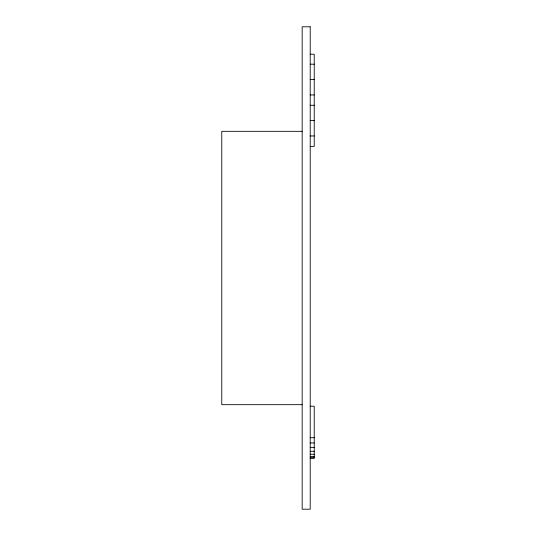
<?xml version="1.0" encoding="UTF-8"?>
<svg xmlns="http://www.w3.org/2000/svg" width="536" height="536" viewBox="0 0 536 536"><rect width="100%" height="100%" fill="white"/><g stroke="black" fill="none" stroke-linecap="round" stroke-linejoin="round"><path stroke-width="0.8" d="M310.21 54.23L314.23 54.23L314.23 146.388L310.21 146.388M310.21 64.193L314.23 64.193M310.21 79.489L314.23 79.489M310.21 94.946L314.23 94.946M310.21 105.264L314.23 105.264M310.21 120.56L314.23 120.56M302.17 131.32L221.77 131.32L221.77 404.68L302.17 404.68M310.21 135.963L314.23 135.963M310.21 406.228L314.23 406.228L314.23 458.233L310.21 458.233M310.21 437.731L314.23 437.731M310.21 442.964L314.23 442.964M310.21 447.372L314.23 447.372M310.21 451.305L314.23 451.305M310.21 454.227L314.23 454.227M310.21 456.411L314.23 456.411M310.21 457.778L314.23 457.778M310.21 26.8L302.17 26.8L302.17 509.2L310.21 509.2L310.21 26.8"/></g></svg>
